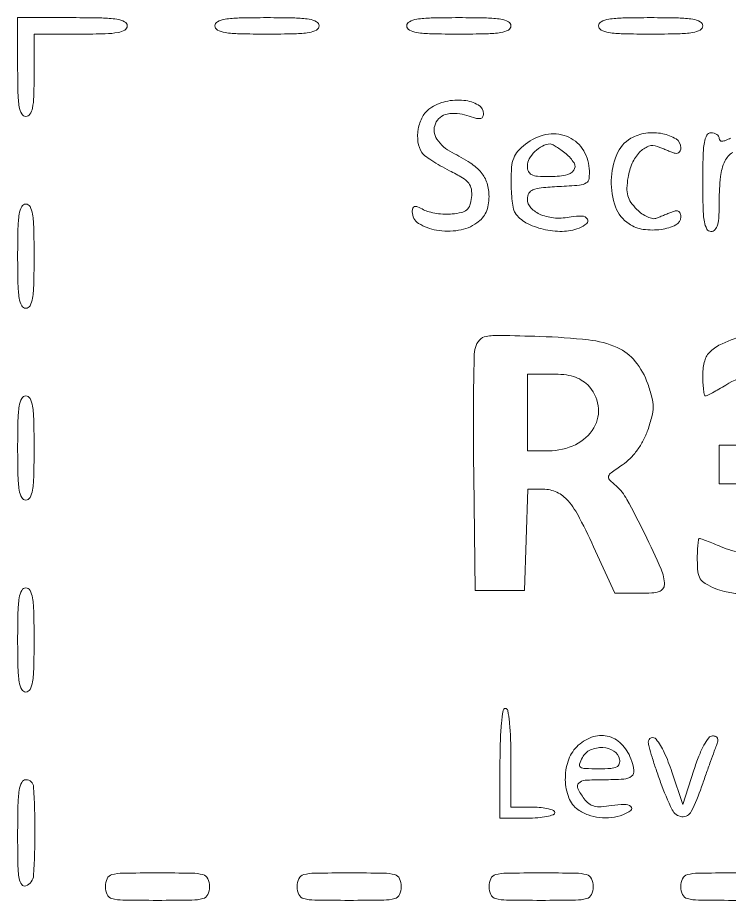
# Model space of a CAD drawing. Extents: x -15449 to 568150, y -1239737 to 53667.
# Drawn here: x 15355.35 to 15381.2, y 7517.24 to 7549.29 of the extents above; entities that cross this region are included whole.
import ezdxf

# ---------------------------------------------------------------- set-up
doc = ezdxf.new("R2010")
doc.units = 0
doc.header["$LTSCALE"] = 8
doc.layers.get('0').update_dxf_attribs({"color": 1, "linetype": 'CONTINUOUS'})
doc.layers.add('G-ANNO-TTLB', color=7, linetype='CONTINUOUS', lineweight=9)

# ---------------------------------------------------------------- blocks, each defined once
blk = doc.blocks.new('A$Cb7af65af')
at = {"color": 1}
for points in [[(0, 152, 0.005946), (0.056738, 147.229484, 0.035355), (0.291667, 144.75, 0.084509), (0.743224, 143.447695, 0.273642), (1.5, 143, 0.250296), (2.241583, 143.396042, 0.098409), (2.7, 144.5, 0.041714), (2.940222, 146.597782, 0.007659), (3, 150.5), (3, 158), (11.5, 158, 0.00643), (15.980927, 158.057625, 0.037256), (18.333333, 158.294118, 0.088943), (19.568808, 158.74803, 0.266366), (20, 159.5, 0.286822), (19.52133, 160.26579, 0.076301), (18.083333, 160.7125, 0.032071), (15.350044, 160.944758, 0.005163), (10, 161), (0, 161)], [(36, 159.5, 0.280451), (36.463513, 158.738626, 0.080293), (37.833333, 158.289474, 0.033635), (40.439771, 158.055948, 0.005528), (45.5, 158, 0.005528), (50.560229, 158.055948, 0.033635), (53.166667, 158.289474, 0.080293), (54.536487, 158.738626, 0.280451), (55, 159.5, 0.280451), (54.536487, 160.261374, 0.080293), (53.166667, 160.710526, 0.033635), (50.560229, 160.944052, 0.005528), (45.5, 161, 0.005528), (40.439771, 160.944052, 0.033635), (37.833333, 160.710526, 0.080293), (36.463513, 160.261374, 0.280451)], [(71, 159.5, 0.280451), (71.463513, 158.738626, 0.080293), (72.833333, 158.289474, 0.033635), (75.439771, 158.055948, 0.005528), (80.5, 158, 0.005528), (85.560229, 158.055948, 0.033635), (88.166667, 158.289474, 0.080293), (89.536487, 158.738626, 0.280451), (90, 159.5, 0.280451), (89.536487, 160.261374, 0.080293), (88.166667, 160.710526, 0.033635), (85.560229, 160.944052, 0.005528), (80.5, 161, 0.005528), (75.439771, 160.944052, 0.033635), (72.833333, 160.710526, 0.080293), (71.463513, 160.261374, 0.280451)], [(106, 159.5, 0.280451), (106.463513, 158.738626, 0.080293), (107.833333, 158.289474, 0.033635), (110.439771, 158.055948, 0.005528), (115.5, 158, 0.005528), (120.560229, 158.055948, 0.033635), (123.166667, 158.289474, 0.080293), (124.536487, 158.738626, 0.280451), (125, 159.5, 0.280451), (124.536487, 160.261374, 0.080293), (123.166667, 160.710526, 0.033635), (120.560229, 160.944052, 0.005528), (115.5, 161, 0.005528), (110.439771, 160.944052, 0.033635), (107.833333, 160.710526, 0.080293), (106.463513, 160.261374, 0.280451)], [(75.222506, 144.443296, 0.117551), (73.86697, 142.915589, 0.07837), (73.093667, 140.696405, 0.07789), (73.038298, 138.332371, 0.113051), (73.765313, 136.384334, 0.088711), (74.29512, 135.826124, 0.013788), (75.55067, 134.954258, 0.014989), (77.106873, 134.001396, 0.012547), (78.811437, 133.082668, -0.017866), (81.145712, 131.792314, -0.086188), (82.289077, 130.804261, -0.133007), (82.77939, 129.711381, -0.068149), (82.811437, 128.198333, -0.049733), (82.504997, 126.790297, -0.13819), (81.948193, 125.955665, -0.120191), (80.983723, 125.467442, -0.033246), (79.296206, 125.190088, -0.034316), (77.919548, 125.151769, -0.026927), (76.432453, 125.292897, -0.027618), (75.058233, 125.576735, -0.058189), (74.046206, 125.975271, 0.021141), (72.973465, 126.492302, 0.151698), (72.408518, 126.552265, 0.279731), (72.1002, 126.270247, 0.07122), (72, 125.570368, 0.258902), (73.163251, 123.474444, 0.097331), (76.4103, 122.239668, 0.081512), (80.446531, 122.212731, 0.114249), (83.777494, 123.556704, 0.062058), (84.770224, 124.45404, 0.070564), (85.462678, 125.532047, 0.064982), (85.866077, 126.83474, 0.042655), (86, 128.401716, 0.075211), (85.636064, 130.807469, 0.100428), (84.578814, 132.740625, 0.074645), (82.584821, 134.493504, 0.025819), (79.25, 136.405091, -0.128162), (76.509423, 138.827264, -0.249007), (76.214562, 141.652971, -0.255453), (78.378503, 143.426162, -0.131169), (81.97911, 143.157127, 0.015624), (83.535614, 142.668499, 0.09225), (84.383144, 142.592902, 0.227758), (84.825321, 142.859698, 0.146031), (85, 143.445031, 0.271152), (84.041893, 145.081872, 0.102838), (81.420584, 145.912025, 0.081134), (78.088462, 145.711299, 0.097541)], [(92.634859, 137.92742, 0.046123), (91.279329, 136.642411, 0.087656), (90.502403, 135.361031, 0.071188), (90.1202, 133.714254, 0.022302), (90.015313, 131.17742, 0.014315), (90.075037, 129.305943, 0.017141), (90.241942, 127.55078, 0.016011), (90.478382, 126.095902, 0.099225), (90.765313, 125.399704, 0.12296), (92.746188, 123.600499, 0.064455), (95.876945, 122.407923, 0.06224), (99.363105, 122.019708, 0.088477), (102.418213, 122.606989, 0.080651), (103.832072, 123.430389, 0.390584), (103.948644, 124.271249, 0.238), (102.946796, 124.814044, 0.056713), (100.999571, 124.649914, -0.065163), (98.101641, 124.454725, -0.081615), (95.47943, 125.056977, -0.104348), (93.657385, 126.294354, -0.193949), (93, 127.925345, -0.130821), (93.276531, 128.964161, -0.170049), (94.01587, 129.604275, -0.071195), (95.535454, 129.967401, -0.010077), (98.75, 130.200096, 0.00739), (102.51331, 130.452197, 0.114501), (103.739047, 130.844397, 0.237338), (104.257227, 131.658089, 0.043241), (104.28408, 133.5, 0.133555), (103.016194, 137.114265, 0.152329), (100.14182, 139.370685, 0.143697), (96.355218, 139.665725, 0.115215)], [(111.881136, 138.993289, 0.164825), (109.299662, 136.02188, 0.091978), (108.312844, 131.279034, 0.09177), (109.092555, 126.488025, 0.163021), (111.54232, 123.380314, 0.109096), (114.153749, 122.389285, 0.06988), (117.410338, 122.37026, 0.081329), (120.089042, 123.187129, 0.285527), (121, 124.652302, 0.080378), (120.900019, 125.270226, 0.172475), (120.607043, 125.645849, 0.166029), (120.133461, 125.760609, 0.073432), (119.5, 125.606989, 0.000074), (118.822505, 125.332718, 0.000045), (118.022712, 125.008716, 0.000045), (117.230265, 124.687523, 0.00008), (116.577319, 124.422681, -0.146742), (115.875882, 124.356489, -0.055688), (114.929269, 124.658231, -0.049001), (113.907805, 125.240051, -0.042453), (112.964745, 126.035255, -0.044284), (111.896669, 127.311357, -0.085267), (111.332604, 128.514947, -0.076855), (111.170564, 129.921164, -0.030558), (111.364592, 131.859294, -0.063375), (112.126645, 134.436892, -0.08611), (113.465367, 136.454441, -0.113052), (115.096913, 137.542172, -0.189856), (116.721306, 137.522066, 0.000276), (117.318411, 137.278664, 0.000143), (118.065009, 136.975054, 0.000142), (118.832588, 136.663421, 0.000216), (119.5, 136.393011, 0.072333), (120.126171, 136.239708, 0.159501), (120.601165, 136.34625, 0.172732), (120.897132, 136.703597, 0.087632), (121, 137.286022, 0.255885), (120.130511, 138.873764, 0.096215), (117.693526, 139.838432, 0.079227), (114.592813, 139.922041, 0.099735)], [(100.048325, 136.161952, -0.084629), (101.512386, 134.496997, -0.307626), (101.452973, 133.161244, -0.192567), (99.973311, 132.256104, -0.042154), (96.940983, 132, -0.018079), (94.849502, 132.07565, -0.097112), (93.755174, 132.37372, -0.180204), (93.198645, 132.965543, -0.099853), (93, 133.95031, -0.131404), (93.346463, 135.245859, -0.069481), (94.375437, 136.567962, -0.068319), (95.75414, 137.582245, -0.113056), (97.139216, 137.969591, -0.136401), (97.50759, 137.885825, -0.015318), (98.257443, 137.451141, -0.017685), (99.132334, 136.863638, -0.013486)], [(0, 117.5, 0.005528), (0.055948, 112.439771, 0.033635), (0.289474, 109.833333, 0.080293), (0.738626, 108.463513, 0.280451), (1.5, 108, 0.280451), (2.261374, 108.463513, 0.080293), (2.710526, 109.833333, 0.033635), (2.944052, 112.439771, 0.005528), (3, 117.5, 0.005528), (2.944052, 122.560229, 0.033635), (2.710526, 125.166667, 0.080293), (2.261374, 126.536487, 0.280451), (1.5, 127, 0.280451), (0.738626, 126.536487, 0.080293), (0.289474, 125.166667, 0.033635), (0.055948, 122.560229, 0.005528)], [(83.512795, 100.856473, 0.054911), (83.292138, 99.183318, 0.002188), (83.187175, 93.023464, 0.003834), (83.150679, 85.716678, 0.0027), (83.21702, 77.5), (83.5, 56.5), (88, 56.5), (92.5, 56.5), (92.787526, 65.75), (93.075052, 75), (95.882538, 75, -0.11074), (98.37805, 74.440433, -0.107206), (100.429586, 72.865389, -0.057114), (102.521439, 69.729895, -0.01166), (105.432145, 63.718341), (108.949506, 56), (113.474753, 56, 0.016034), (115.711951, 56.07176, 0.067336), (117.027367, 56.336489, 0.13727), (117.733196, 56.825515, 0.174761), (118, 57.56554, 0.104265), (117.402855, 60.398003, 0.009945), (114.405589, 66.840537, 0.010581), (111.157105, 73.134001, 0.091514), (109.180288, 75.577661, -0.025798), (107.977162, 76.720447, -0.26847), (107.82445, 77.358399, -0.164674), (108.282584, 78.005541, -0.009231), (110.330113, 79.436245, 0.049276), (111.743321, 80.602366, 0.037822), (113.043909, 82.125267, 0.036516), (114.146497, 83.890911, 0.037519), (114.969166, 85.782599, 0.020753), (115.717751, 88.257598, 0.063136), (115.938332, 89.9975, 0.063264), (115.717547, 91.735479, 0.020898), (114.969166, 94.202711, 0.085719), (112.69486, 98.294358, 0.120138), (109.388205, 100.825515, 0.076518), (104.151899, 102.226689, 0.019129), (95.295775, 102.851829, 0.002969), (87.954065, 103.044826, 0.047058), (85.46691, 102.861182, 0.164655), (84.23882, 102.199599, 0.128055)], [(104, 94, -0.159558), (105.915465, 90.219316, -0.173953), (105.132108, 86.188704, -0.147986), (101.767989, 83.113633, -0.112142), (96.865141, 82), (93, 82), (93, 89), (93, 96), (97.5, 96, -0.026549), (99.669839, 95.884703, -0.048119), (101.409722, 95.527778, -0.057549), (102.822984, 94.907691, -0.064328)], [(0, 82.5, 0.005528), (0.055948, 77.439771, 0.033635), (0.289474, 74.833333, 0.080293), (0.738626, 73.463513, 0.280451), (1.5, 73, 0.280451), (2.261374, 73.463513, 0.080293), (2.710526, 74.833333, 0.033635), (2.944052, 77.439771, 0.005528), (3, 82.5, 0.005528), (2.944052, 87.560229, 0.033635), (2.710526, 90.166667, 0.080293), (2.261374, 91.536487, 0.280451), (1.5, 92, 0.280451), (0.738626, 91.536487, 0.080293), (0.289474, 90.166667, 0.033635), (0.055948, 87.560229, 0.005528)], [(0, 47.5, 0.005528), (0.055948, 42.439771, 0.033635), (0.289474, 39.833333, 0.080293), (0.738626, 38.463513, 0.280451), (1.5, 38, 0.280451), (2.261374, 38.463513, 0.080293), (2.710526, 39.833333, 0.033635), (2.944052, 42.439771, 0.005528), (3, 47.5, 0.005528), (2.944052, 52.560229, 0.033635), (2.710526, 55.166667, 0.080293), (2.261374, 56.536487, 0.280451), (1.5, 57, 0.280451), (0.738626, 56.536487, 0.080293), (0.289474, 55.166667, 0.033635), (0.055948, 52.560229, 0.005528)], [(88, 25), (88, 15), (93, 15, 0.01883), (94.916554, 15.072205, 0.03053), (96.53125, 15.29375, 0.031449), (97.719449, 15.610183, 0.322437), (98, 16, 0.295869), (97.748945, 16.387127, 0.04382), (96.825, 16.70625, 0.037669), (95.532944, 16.92761, 0.023598), (94, 17), (90, 17), (90, 26, 0.009164), (89.933283, 29.639727, 0.018502), (89.722222, 32.5, 0.014491), (89.420765, 34.64481, 0.365646), (89, 35, 0.371083), (88.573367, 34.632804, 0.012451), (88.275, 32.25, 0.016864), (88.065757, 29.081547, 0.008055)], [(102, 28, 0.119888), (100.421723, 25.406955, 0.082075), (99.923805, 21.981359, 0.085365), (100.552319, 18.709031, 0.151061), (102.222506, 16.556704, 0.064438), (104.079751, 15.584329, 0.059634), (106.172826, 15.084322, 0.059162), (108.340798, 15.090439, 0.061427), (110.418213, 15.606989, 0.069766), (111.858209, 16.404379, 0.487947), (111.870546, 17.095127, 0.17855), (110.677923, 17.500117, 0.033728), (108.350051, 17.281954, -0.025588), (106.466045, 17.074427, -0.076216), (105.177102, 17.195417, -0.102016), (104.203101, 17.664785, -0.071882), (103.350051, 18.535954, -0.041816), (102.20278, 20.416524, -0.323741), (102.359417, 21.375063, -0.182044), (103.519708, 21.896679, -0.015587), (106.833333, 22, 0.014337), (110.582817, 22.107538, 0.149284), (112.012089, 22.635307, 0.276268), (112.440812, 23.703719, 0.051504), (111.873595, 25.832471, 0.104527), (110.117427, 28.562595, 0.144692), (107.581952, 29.959241, 0.145561), (104.706293, 29.748967, 0.106225)], [(115.059444, 28.833333, 0.057532), (115.191347, 28.01333, 0.005947), (115.744902, 26.133126, 0.007338), (116.466239, 23.90346, 0.005804), (117.309444, 21.513477, 0.024659), (119.43083, 16.497173, 0.258721), (121.188099, 15.255699, 0.31464), (122.897821, 16.191822, 0.032013), (124.78265, 20.697754, -0.00155), (125.601374, 23.047483, -0.001725), (126.406242, 25.309653, -0.001592), (127.105316, 27.233962, -0.009044), (127.499087, 28.25, 0.046608), (127.735424, 29.028685, 0.146487), (127.687176, 29.567047, 0.202211), (127.371829, 29.886245, 0.098422), (126.799532, 30, 0.235973), (126.098276, 29.649529, 0.035594), (125.221424, 28.289623, 0.031092), (124.290101, 26.308183, 0.016427), (123.372593, 23.75), (121.360099, 17.5), (119.367549, 23.4375, 0.026342), (117.970657, 26.971234, 0.061239), (116.480838, 29.393316, 0.330316), (115.576041, 29.633003, 0.319292)], [(109.814774, 25.75, -0.122751), (109.764969, 24.875086, -0.212027), (109.293354, 24.336292, -0.093796), (108.217769, 24.065225, -0.014959), (106.03814, 24, -0.008816), (103.510481, 24.04457, -0.142325), (102.709435, 24.308263, -0.33225), (102.521477, 24.859735, -0.044612), (103.032075, 26.059932, -0.166149), (104.506129, 27.433457, -0.117152), (106.749431, 27.859258, -0.127907), (108.802369, 27.223994, -0.21023)], [(0, 12.031385, 0.004443), (0.048947, 6.522805, 0.035161), (0.273183, 3.983101, 0.118654), (0.73975, 2.862606, 0.338742), (1.5, 2.638374, 0.293981), (2.911979, 4.564656, 0.015172), (3.156992, 12.637111, 0.014759), (2.920087, 20.661361, 0.397028), (1.5, 22, 0.286435), (0.734482, 21.522263, 0.076545), (0.287618, 20.088564, 0.032165), (0.055284, 17.363235, 0.005184)], [(16, 2.5, 0.109671), (16.322246, 1.04852, 0.22271), (17.2, 0.315789, 0.060999), (19.201837, 0.042917, 0.003407), (25.5, 0, 0.003407), (31.798163, 0.042917, 0.060999), (33.8, 0.315789, 0.22271), (34.677754, 1.04852, 0.109671), (35, 2.5, 0.109671), (34.677754, 3.95148, 0.22271), (33.8, 4.684211, 0.060999), (31.798163, 4.957083, 0.003407), (25.5, 5, 0.003407), (19.201837, 4.957083, 0.060999), (17.2, 4.684211, 0.22271), (16.322246, 3.95148, 0.109671)], [(51, 2.5, 0.109671), (51.322246, 1.04852, 0.22271), (52.2, 0.315789, 0.060999), (54.201837, 0.042917, 0.003407), (60.5, 0, 0.003407), (66.798163, 0.042917, 0.060999), (68.8, 0.315789, 0.22271), (69.677754, 1.04852, 0.109671), (70, 2.5, 0.109671), (69.677754, 3.95148, 0.22271), (68.8, 4.684211, 0.060999), (66.798163, 4.957083, 0.003407), (60.5, 5, 0.003407), (54.201837, 4.957083, 0.060999), (52.2, 4.684211, 0.22271), (51.322246, 3.95148, 0.109671)], [(86, 2.5, 0.109671), (86.322246, 1.04852, 0.22271), (87.2, 0.315789, 0.060999), (89.201837, 0.042917, 0.003407), (95.5, 0, 0.003407), (101.798163, 0.042917, 0.060999), (103.8, 0.315789, 0.22271), (104.677754, 1.04852, 0.109671), (105, 2.5, 0.109671), (104.677754, 3.95148, 0.22271), (103.8, 4.684211, 0.060999), (101.798163, 4.957083, 0.003407), (95.5, 5, 0.003407), (89.201837, 4.957083, 0.060999), (87.2, 4.684211, 0.22271), (86.322246, 3.95148, 0.109671)], [(121, 2.5, 0.109671), (121.322246, 1.04852, 0.22271), (122.2, 0.315789, 0.060999), (124.201837, 0.042917, 0.003407), (130.5, 0, 0.003407), (136.798163, 0.042917, 0.060999), (138.8, 0.315789, 0.22271), (139.677754, 1.04852, 0.109671), (140, 2.5, 0.109671), (139.677754, 3.95148, 0.22271), (138.8, 4.684211, 0.060999), (136.798163, 4.957083, 0.003407), (130.5, 5, 0.003407), (124.201837, 4.957083, 0.060999), (122.2, 4.684211, 0.22271), (121.322246, 3.95148, 0.109671)]]:
    blk.add_lwpolyline(points, format="xyb", close=True, dxfattribs=at)
for points in [[(130.078141, 139.04182, -0.024907), (129.155762, 138.605786, -0.088921), (128.520474, 138.467445, -0.202198), (128.15363, 138.606355, -0.205263), (128, 138.964816, 0.143424), (127.884386, 139.359575, 0.099557), (127.559375, 139.695915, 0.084069), (127.073373, 139.922536, 0.067246), (126.5, 140, 0.273642), (125.743224, 139.552305, 0.084509), (125.291667, 138.25, 0.035355), (125.056738, 135.770516, 0.005946), (125, 131, 0.005946), (125.056738, 126.229484, 0.035355), (125.291667, 123.75, 0.084509), (125.743224, 122.447695, 0.273642), (126.5, 122, 0.212866), (127.216581, 122.319552, 0.117689), (127.682624, 123.177624, 0.053966), (127.933691, 124.77997, 0.0119), (128, 127.565741, -0.026592), (128.236056, 132.001096, -0.085648), (129.04181, 134.832789, -0.143527), (130.465318, 136.413216, -0.139005)], [(133, 103.299544, 0.015321), (128.537522, 101.529031, 0.084958), (126.383827, 100.124591, 0.138864), (125.346536, 98.423071, 0.06798), (125, 95.886059, 0.011494), (125.034255, 94.396154, 0.018968), (125.139775, 93.14153, 0.013549), (125.287366, 92.157899, 0.363545), (125.47583, 92, 0.117594), (125.786485, 92.074087, 0.005239), (126.773673, 92.586402, 0.008579), (127.936852, 93.231457, 0.006006), (129.22583, 93.996262, -0.083188), (133.892284, 95.868375, -0.128821)], [(132.889216, 83), (128, 83), (128, 79.5), (128, 76), (133.365141, 76, -0.079388)], [(132.247229, 63.326443, -0.051841), (128.345757, 64.5, 0.003486), (126.94277, 65.074749, 0.005101), (125.699315, 65.559375, 0.002579), (124.640499, 65.953415, 0.088004), (124.377876, 66, 0.375904), (124.227198, 65.868078, 0.008857), (124.111001, 64.860638, 0.015141), (124.027185, 63.608471, 0.009139), (124, 62.12132, 0.026853), (124.118567, 59.915204, 0.112198), (124.547867, 58.665317, 0.121187), (125.456447, 57.77492, 0.033716), (127.25, 56.87132, 0.050396), (128.9683, 56.342471, 0.016219), (131.601562, 55.902825, 0.015993)]]:
    blk.add_lwpolyline(points, format="xyb", dxfattribs=at)

msp = doc.modelspace()

# ---------------------------------------------------------------- block references
at = {"layer": 'G-ANNO-TTLB', "xscale": 0.1990656, "yscale": 0.1990656, "zscale": 0.1990656}
msp.add_blockref('A$Cb7af65af', (15355.3531, 7517.2394), dxfattribs=at)

doc.saveas('drawing.dxf')
